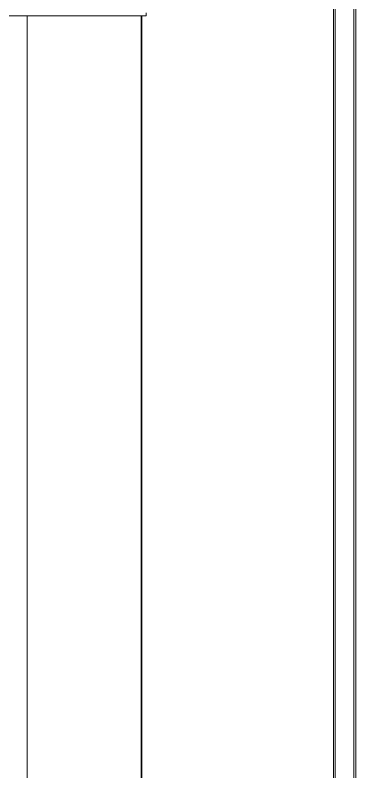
# Model space of a CAD drawing. Header units: millimetres. Extents: x 0 to 62, y -17 to 201.
# Drawn here: x 49.58 to 61.5, y 117.65 to 144.13 of the extents above; entities that cross this region are included whole.
import ezdxf

# ---------------------------------------------------------------- set-up
doc = ezdxf.new("R2010")
doc.units = ezdxf.units.MM
doc.layers.add('Visible (ANSI)', color=7, linetype='Continuous', lineweight=50)

msp = doc.modelspace()

# ---------------------------------------------------------------- linework, layer by layer
at = {"color": 0, "lineweight": 18}
for p, q in [((60.723, 6.83), (60.723, 200.57)), ((60.774, 200.57), (60.774, 6.83)), ((61.431, 6.83), (61.431, 200.57)), ((61.5, 200.57), (61.5, 6.83)), ((50, 144.1), (47.6, 144.1)), ((50, 144.1), (50, 6.83)), ((53.992, 144.1), (50, 144.1)), ((53.992, 144.1), (53.992, 6.83)), ((53.992, 144.1), (54.008, 144.1)), ((54.008, 6.83), (54.008, 144.1)), ((54.17, 144.1), (54.008, 144.1)), ((54.17, 144.1), (54.17, 144.2))]:
    msp.add_line(p, q, dxfattribs=at)
at = {"layer": 'Visible (ANSI)', "color": 0, "linetype": 'ByBlock', "lineweight": 18}
for p, q in [((61.5, 10.284), (61.5, 200.425)), ((61.5, 32.948), (61.5, 152.73))]:
    msp.add_line(p, q, dxfattribs=at)

doc.saveas('drawing.dxf')
